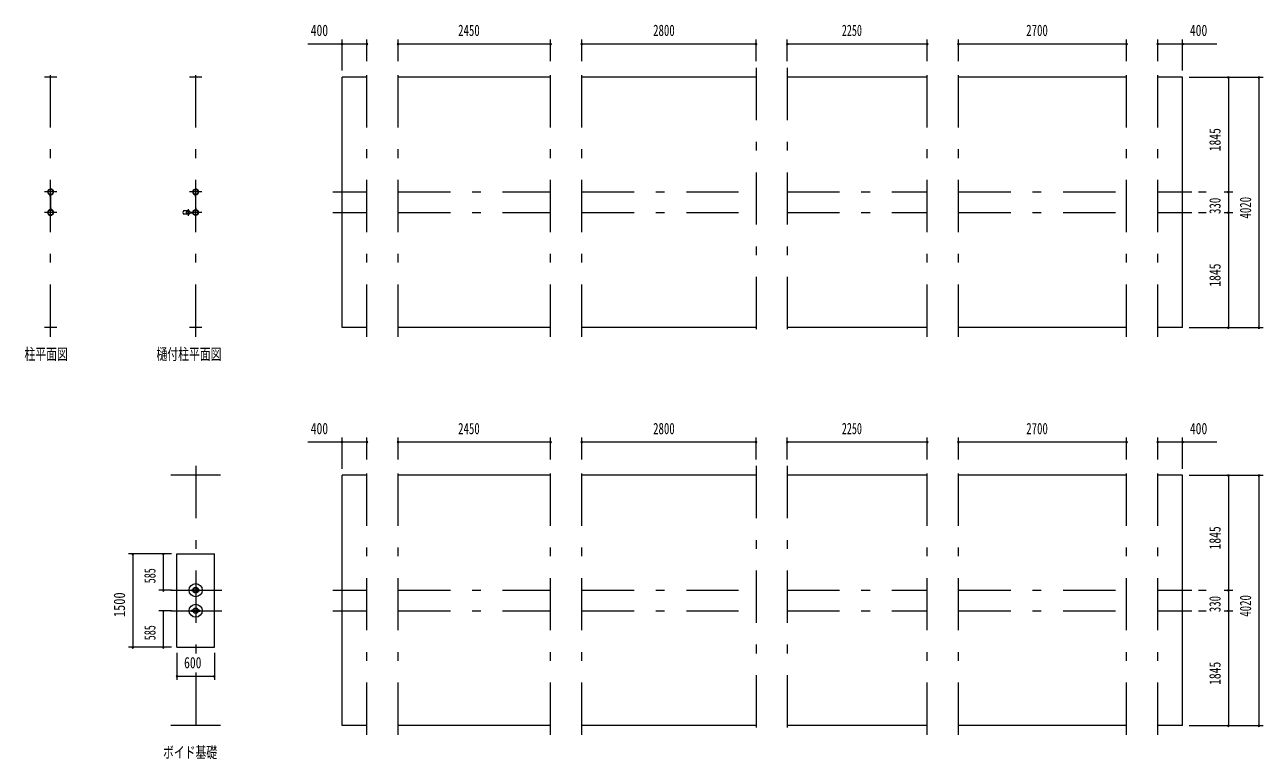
# Model space of a CAD drawing. Units: millimetres, scale not verified. Extents: x -31531 to 31536, y -14700 to 14700.
# Drawn here: x -31531 to -11641, y -11328 to 468 of the extents above; entities that cross this region are included whole.
import ezdxf
from ezdxf.enums import TextEntityAlignment as Align

# ---------------------------------------------------------------- set-up
doc = ezdxf.new("R2010")
doc.units = ezdxf.units.MM
doc.header["$LTSCALE"] = 70
doc.linetypes.add('USER3', pattern=[24, 12, -5, 2, -5])
for name, color, linetype, lineweight in [('0-2_1-07BOLD', 7, 'Continuous', 18), ('0-3_1-27CENTER', 3, 'USER3', 18), ('0-5_1-57DIM', 3, 'Continuous', 18)]:
    doc.layers.add(name, color=color, linetype=linetype, lineweight=lineweight)
doc.styles.add('ＭＳ ゴシック', font='')
doc.styles.get('ＭＳ ゴシック').set_extended_font_data('MS Gothic')

msp = doc.modelspace()

# ---------------------------------------------------------------- linework, layer by layer
at = {"layer": '0-2_1-07BOLD'}
for p, q in [((-31015.57, -372.46), (-31215.56, -372.46)), ((-28685.84, -372.46), (-28885.83, -372.46)), ((-26435.51, -4392.46), (-26435.51, -372.46)), ((-26035.51, -372.46), (-26435.51, -372.46)), ((-23085.51, -372.46), (-25535.52, -372.46)), ((-19785.51, -372.46), (-22585.51, -372.46)), ((-17035.51, -372.46), (-19285.51, -372.46)), ((-13835.51, -372.46), (-16535.51, -372.46)), ((-12935.51, -372.46), (-13335.51, -372.46)), ((-12935.51, -4392.46), (-12935.51, -372.46)), ((-31120.16, -2292.46), (-31120.16, -2263.38)), ((-31120.16, -2292.46), (-31118.56, -2292.46)), ((-31118.56, -2261.9), (-31118.56, -2503.01)), ((-31112.56, -2503.01), (-31112.56, -2261.9)), ((-28790.42, -2292.46), (-28790.42, -2263.38)), ((-28790.42, -2292.46), (-28788.82, -2292.46)), ((-28788.82, -2261.9), (-28788.82, -2503.01)), ((-28782.82, -2503.01), (-28782.82, -2261.9)), ((-31120.16, -2472.46), (-31118.56, -2472.46)), ((-31120.16, -2472.46), (-31120.16, -2501.54)), ((-31112.56, -2472.46), (-31110.95, -2472.46)), ((-31110.95, -2472.46), (-31110.95, -2501.54)), ((-28913.34, -2519.96), (-28980.92, -2519.96)), ((-28913.34, -2574.96), (-28980.92, -2574.96)), ((-28876.49, -2544.45), (-28830.28, -2544.45)), ((-28876.49, -2550.46), (-28830.28, -2550.46)), ((-28875.09, -2542.85), (-28831.75, -2542.85)), ((-28875.09, -2552.06), (-28831.75, -2552.06)), ((-28790.42, -2472.46), (-28788.82, -2472.46)), ((-28790.42, -2472.46), (-28790.42, -2501.54)), ((-28782.82, -2472.46), (-28781.22, -2472.46)), ((-28781.22, -2472.46), (-28781.22, -2501.54)), ((-31015.57, -4392.46), (-31215.56, -4392.46)), ((-28685.84, -4392.46), (-28885.84, -4392.46)), ((-26035.51, -4392.46), (-26435.51, -4392.46)), ((-23085.51, -4392.46), (-25535.52, -4392.46)), ((-19785.51, -4392.46), (-22585.51, -4392.46)), ((-17035.51, -4392.46), (-19285.51, -4392.46)), ((-13835.51, -4392.46), (-16535.51, -4392.46)), ((-12935.51, -4392.46), (-13335.51, -4392.46)), ((-28385.83, -6767.46), (-29185.83, -6767.46)), ((-26035.51, -6767.46), (-26435.51, -6767.46)), ((-23085.51, -6767.46), (-25535.52, -6767.46)), ((-19785.51, -6767.46), (-22585.51, -6767.46)), ((-17035.51, -6767.46), (-19285.51, -6767.46)), ((-13835.51, -6767.46), (-16535.51, -6767.46)), ((-12935.51, -6767.46), (-13335.51, -6767.46)), ((-12935.51, -10787.46), (-12935.51, -6767.46)), ((-28485.83, -9527.46), (-28485.83, -8027.45)), ((-28850.84, -8618.95), (-28850.84, -8605.96)), ((-28850.84, -8605.96), (-28829.91, -8605.96)), ((-28850.84, -8618.95), (-28829.91, -8618.95)), ((-28825.66, -8605.96), (-28746.01, -8605.96)), ((-28825.66, -8618.95), (-28746.01, -8618.95)), ((-28741.76, -8605.96), (-28720.83, -8605.96)), ((-28850.84, -8948.95), (-28850.84, -8935.96)), ((-28850.84, -8935.96), (-28829.91, -8935.96)), ((-28850.84, -8948.95), (-28829.91, -8948.95)), ((-28825.66, -8935.96), (-28746.01, -8935.96)), ((-28825.66, -8948.95), (-28746.01, -8948.95)), ((-28741.76, -8935.96), (-28720.83, -8935.96)), ((-29085.83, -9527.46), (-28485.83, -9527.46)), ((-28385.83, -10787.46), (-29185.83, -10787.46)), ((-23085.51, -10787.46), (-25535.52, -10787.46)), ((-19785.51, -10787.46), (-22585.51, -10787.46)), ((-17035.51, -10787.46), (-19285.51, -10787.46)), ((-13835.51, -10787.46), (-16535.51, -10787.46)), ((-12935.51, -10787.46), (-13335.51, -10787.46))]:
    msp.add_line(p, q, dxfattribs=at)
for points in [[(-31112.56, -2292.46), (-31110.95, -2292.46), (-31110.95, -2263.38)], [(-28782.82, -2292.46), (-28781.22, -2292.46), (-28781.22, -2263.38)], [(-26035.51, -10787.46), (-26435.51, -10787.46), (-26435.51, -6767.46)], [(-29085.83, -9527.46), (-29085.83, -8027.45), (-28485.83, -8027.45)], [(-28741.76, -8618.95), (-28720.83, -8618.95), (-28720.83, -8605.96)], [(-28741.76, -8948.95), (-28720.83, -8948.95), (-28720.83, -8935.96)]]:
    msp.add_lwpolyline(points, dxfattribs=at)
for centre, radius in [((-31115.56, -2217.46), 44.55), ((-31115.56, -2217.46), 40.35), ((-31115.56, -2169.06), 2.25), ((-28785.83, -2217.46), 44.55), ((-28785.83, -2217.46), 40.35), ((-28785.83, -2169.06), 2.25), ((-31115.56, -2547.46), 44.55), ((-31115.56, -2547.46), 40.35), ((-28935.17, -2547.46), 2.25), ((-28903.83, -2547.46), 27.5), ((-28785.83, -2547.46), 46.15), ((-28785.83, -2547.46), 44.55), ((-28785.83, -2547.46), 40.35), ((-31115.56, -2595.86), 2.25), ((-28785.83, -2595.86), 2.25), ((-28785.84, -8612.45), 105), ((-28785.84, -8612.45), 44.55), ((-28785.84, -8612.45), 40.35), ((-28785.84, -8942.45), 105), ((-28785.84, -8942.45), 44.55), ((-28785.84, -8942.45), 40.35)]:
    msp.add_circle(centre, radius, dxfattribs=at)
for centre, radius, start, end in [((-31115.56, -2217.46), 46.15, 93.78961, 264.28209), ((-31115.56, -2169.06), 3.85, 322.09525, 270.00276), ((-31115.56, -2217.46), 46.15, 275.72758, 90.00154), ((-28785.83, -2217.46), 46.15, 93.78961, 264.28209), ((-28785.83, -2169.06), 3.85, 322.09525, 270.00276), ((-28785.83, -2217.46), 46.15, 275.72758, 90.00154), ((-31115.56, -2547.46), 46.15, 95.71837, 266.21085), ((-31115.56, -2547.46), 46.15, 269.99892, 84.27287), ((-28945.43, -2547.46), 44.9, 142.23546, 217.76454), ((-28935.17, -2547.46), 3.85, 51.34222, 0), ((-28903.83, -2547.46), 29.1, 9.09488, 180), ((-28903.83, -2547.46), 29.1, 185.93016, 350.90401), ((-28886.42, -2547.46), 44.9, 142.23546, 160.41136), ((-28886.42, -2547.46), 44.9, 199.58864, 217.76454), ((-31115.56, -2595.86), 3.85, 90, 37.90752), ((-28785.83, -2595.86), 3.85, 90, 37.90752)]:
    msp.add_arc(centre, radius, start, end, dxfattribs=at)
at = {"layer": '0-3_1-27CENTER'}
for p, q in [((-31115.56, -4542.46), (-31115.56, -222.46)), ((-28785.84, -4542.46), (-28785.84, -222.46)), ((-26035.51, -4542.46), (-26035.51, -222.46)), ((-25535.52, -4542.46), (-25535.52, -222.46)), ((-23085.51, -4542.46), (-23085.51, -222.46)), ((-22585.51, -4542.46), (-22585.51, -222.46)), ((-19785.51, -222.46), (-19785.51, -4542.46)), ((-19285.51, -222.46), (-19285.51, -4542.46)), ((-17035.51, -4542.46), (-17035.51, -222.46)), ((-16535.51, -4542.46), (-16535.51, -222.46)), ((-13835.51, -4542.46), (-13835.51, -222.46)), ((-13335.51, -4542.46), (-13335.51, -222.46)), ((-31015.57, -2217.46), (-31215.56, -2217.46)), ((-28685.84, -2217.46), (-28885.83, -2217.46)), ((-26585.51, -2217.46), (-26035.51, -2217.46)), ((-25535.52, -2217.46), (-23085.51, -2217.46)), ((-22585.51, -2217.46), (-19785.51, -2217.46)), ((-19285.51, -2217.46), (-17035.51, -2217.46)), ((-16535.51, -2217.46), (-13835.51, -2217.46)), ((-13335.51, -2217.46), (-12785.51, -2217.46)), ((-31015.57, -2547.46), (-31215.56, -2547.46)), ((-28903.83, -2492.46), (-28903.83, -2602.46)), ((-28685.84, -2547.46), (-28885.83, -2547.46)), ((-28853.35, -2558.22), (-28853.35, -2536.69)), ((-26585.51, -2547.46), (-26035.51, -2547.46)), ((-25535.52, -2547.46), (-23085.51, -2547.46)), ((-22585.51, -2547.46), (-19785.51, -2547.46)), ((-19285.51, -2547.46), (-17035.51, -2547.46)), ((-16535.51, -2547.46), (-13835.51, -2547.46)), ((-13335.51, -2547.46), (-12785.51, -2547.46)), ((-28785.84, -6617.46), (-28785.84, -9647.46)), ((-26035.51, -10937.46), (-26035.51, -6617.46)), ((-25535.52, -10937.46), (-25535.52, -6617.46)), ((-23085.51, -10937.46), (-23085.51, -6617.46)), ((-22585.51, -10937.46), (-22585.51, -6617.46)), ((-19785.51, -6617.46), (-19785.51, -10937.46)), ((-19285.51, -6617.46), (-19285.51, -10937.46)), ((-17035.51, -10937.46), (-17035.51, -6617.46)), ((-16535.51, -10937.46), (-16535.51, -6617.46)), ((-13835.51, -10937.46), (-13835.51, -6617.46)), ((-13335.51, -10937.46), (-13335.51, -6617.46)), ((-29185.83, -8612.46), (-28365.83, -8612.46)), ((-26585.51, -8612.46), (-26035.51, -8612.46)), ((-25535.52, -8612.46), (-23085.51, -8612.46)), ((-22585.51, -8612.46), (-19785.51, -8612.46)), ((-19285.51, -8612.46), (-17035.51, -8612.46)), ((-16535.51, -8612.46), (-13835.51, -8612.46)), ((-13335.51, -8612.46), (-12785.51, -8612.46)), ((-29185.83, -8942.45), (-28365.83, -8942.45)), ((-26585.51, -8942.46), (-26035.51, -8942.46)), ((-25535.52, -8942.46), (-23085.51, -8942.46)), ((-22585.51, -8942.46), (-19785.51, -8942.46)), ((-19285.51, -8942.46), (-17035.51, -8942.46)), ((-16535.51, -8942.46), (-13835.51, -8942.46)), ((-13335.51, -8942.46), (-12785.51, -8942.46)), ((-28785.84, -9932.27), (-28785.84, -10937.46))]:
    msp.add_line(p, q, dxfattribs=at)
at = {"layer": '0-5_1-57DIM'}
for p, q in [((-26435.51, -267.46), (-26435.51, 232.54)), ((-26035.51, -117.46), (-26035.51, 232.54)), ((-25535.52, -117.46), (-25535.52, 232.54)), ((-23085.51, -117.46), (-23085.51, 232.54)), ((-22585.51, -117.46), (-22585.51, 232.54)), ((-19785.51, -117.46), (-19785.51, 232.54)), ((-19285.51, -117.46), (-19285.51, 232.54)), ((-17035.51, -117.46), (-17035.51, 232.54)), ((-16535.51, -117.46), (-16535.51, 232.54)), ((-13835.52, -117.46), (-13835.52, 232.54)), ((-13335.52, -117.46), (-13335.52, 232.54)), ((-12935.52, -267.46), (-12935.52, 232.54)), ((-26985.01, 162.54), (-26035.51, 162.54)), ((-26421.51, 162.54), (-26449.51, 162.54)), ((-26021.51, 162.54), (-26049.51, 162.54)), ((-25521.52, 162.54), (-25549.52, 162.54)), ((-25535.52, 162.54), (-23085.51, 162.54)), ((-23071.51, 162.54), (-23099.51, 162.54)), ((-22571.51, 162.54), (-22599.51, 162.54)), ((-22585.51, 162.54), (-19785.51, 162.54)), ((-19771.51, 162.54), (-19799.51, 162.54)), ((-19271.51, 162.54), (-19299.51, 162.54)), ((-19285.51, 162.54), (-17035.51, 162.54)), ((-17021.51, 162.54), (-17049.51, 162.54)), ((-16521.51, 162.54), (-16549.51, 162.54)), ((-16535.51, 162.54), (-13835.51, 162.54)), ((-13821.52, 162.54), (-13849.52, 162.54)), ((-13321.52, 162.54), (-13349.52, 162.54)), ((-13335.51, 162.54), (-12386.02, 162.54)), ((-12921.52, 162.54), (-12949.52, 162.54)), ((-12830.52, -372.46), (-11640.51, -372.46)), ((-12186.51, -372.46), (-12214.51, -372.46)), ((-12200.51, -372.46), (-12200.51, -4392.47)), ((-11696.51, -372.46), (-11724.51, -372.46)), ((-11710.51, -372.46), (-11710.51, -4392.47)), ((-12680.51, -2217.46), (-12555.21, -2217.46)), ((-12270.52, -2217.46), (-12130.51, -2217.46)), ((-12186.51, -2217.46), (-12214.51, -2217.46)), ((-12680.51, -2547.46), (-12555.21, -2547.46)), ((-12270.52, -2547.46), (-12130.51, -2547.46)), ((-12186.51, -2547.46), (-12214.51, -2547.46)), ((-12830.52, -4392.47), (-11640.51, -4392.47)), ((-12186.51, -4392.47), (-12214.51, -4392.47)), ((-11696.51, -4392.47), (-11724.51, -4392.47)), ((-26435.51, -6662.46), (-26435.51, -6162.46)), ((-26035.51, -6512.46), (-26035.51, -6162.46)), ((-25535.52, -6512.46), (-25535.52, -6162.46)), ((-23085.51, -6512.46), (-23085.51, -6162.46)), ((-22585.51, -6512.46), (-22585.51, -6162.46)), ((-19785.51, -6512.46), (-19785.51, -6162.46)), ((-19285.51, -6512.46), (-19285.51, -6162.46)), ((-17035.51, -6512.46), (-17035.51, -6162.46)), ((-16535.51, -6512.46), (-16535.51, -6162.46)), ((-13835.52, -6512.46), (-13835.52, -6162.46)), ((-13335.52, -6512.46), (-13335.52, -6162.46)), ((-12935.52, -6662.46), (-12935.52, -6162.46)), ((-26985.01, -6232.46), (-26035.51, -6232.46)), ((-26421.51, -6232.46), (-26449.51, -6232.46)), ((-26021.51, -6232.46), (-26049.51, -6232.46)), ((-25521.52, -6232.46), (-25549.52, -6232.46)), ((-25535.52, -6232.46), (-23085.51, -6232.46)), ((-23071.51, -6232.46), (-23099.51, -6232.46)), ((-22571.51, -6232.46), (-22599.51, -6232.46)), ((-22585.51, -6232.46), (-19785.51, -6232.46)), ((-19771.51, -6232.46), (-19799.51, -6232.46)), ((-19271.51, -6232.46), (-19299.51, -6232.46)), ((-19285.51, -6232.46), (-17035.51, -6232.46)), ((-17021.51, -6232.46), (-17049.51, -6232.46)), ((-16521.51, -6232.46), (-16549.51, -6232.46)), ((-16535.51, -6232.46), (-13835.51, -6232.46)), ((-13821.52, -6232.46), (-13849.52, -6232.46)), ((-13321.52, -6232.46), (-13349.52, -6232.46)), ((-13335.51, -6232.46), (-12386.02, -6232.46)), ((-12921.52, -6232.46), (-12949.52, -6232.46)), ((-12830.52, -6767.46), (-11640.51, -6767.46)), ((-12186.51, -6767.46), (-12214.51, -6767.46)), ((-12200.51, -6767.46), (-12200.51, -10787.47)), ((-11696.51, -6767.46), (-11724.51, -6767.46)), ((-11710.51, -6767.46), (-11710.51, -10787.47)), ((-29175.84, -8027.45), (-29865.83, -8027.45)), ((-29781.84, -8027.45), (-29809.84, -8027.45)), ((-29795.84, -8027.45), (-29795.84, -9527.46)), ((-29291.83, -8027.45), (-29319.83, -8027.45)), ((-29305.83, -8027.45), (-29305.83, -8612.46)), ((-29175.84, -8612.46), (-29375.83, -8612.46)), ((-29291.83, -8612.46), (-29319.83, -8612.46)), ((-12680.51, -8612.47), (-12555.21, -8612.47)), ((-12270.52, -8612.47), (-12130.51, -8612.47)), ((-12186.51, -8612.47), (-12214.51, -8612.47)), ((-29175.84, -8942.45), (-29375.83, -8942.45)), ((-29291.83, -8942.45), (-29319.83, -8942.45)), ((-29305.83, -8942.45), (-29305.83, -9527.46)), ((-12680.51, -8942.46), (-12555.21, -8942.46)), ((-12270.52, -8942.46), (-12130.51, -8942.46)), ((-12186.51, -8942.46), (-12214.51, -8942.46)), ((-29175.84, -9527.46), (-29865.83, -9527.46)), ((-29781.84, -9527.46), (-29809.84, -9527.46)), ((-29291.83, -9527.46), (-29319.83, -9527.46)), ((-29085.83, -9617.46), (-29085.83, -10052.27)), ((-28485.83, -9617.46), (-28485.83, -10052.27)), ((-29071.84, -9992.27), (-29099.84, -9992.27)), ((-29085.83, -9992.27), (-28485.83, -9992.27)), ((-28471.83, -9992.27), (-28499.83, -9992.27)), ((-12830.52, -10787.47), (-11640.51, -10787.47)), ((-12186.51, -10787.47), (-12214.51, -10787.47)), ((-11696.51, -10787.47), (-11724.51, -10787.47))]:
    msp.add_line(p, q, dxfattribs=at)
for centre in [(-26435.51, 162.54), (-26035.51, 162.54), (-25535.52, 162.54), (-23085.51, 162.54), (-22585.51, 162.54), (-19785.51, 162.54), (-19285.51, 162.54), (-17035.51, 162.54), (-16535.51, 162.54), (-13835.52, 162.54), (-13335.52, 162.54), (-12935.52, 162.54), (-12200.51, -372.46), (-11710.51, -372.46), (-12200.51, -2217.46), (-12200.51, -2547.46), (-12200.51, -4392.47), (-11710.51, -4392.47), (-26435.51, -6232.46), (-26035.51, -6232.46), (-25535.52, -6232.46), (-23085.51, -6232.46), (-22585.51, -6232.46), (-19785.51, -6232.46), (-19285.51, -6232.46), (-17035.51, -6232.46), (-16535.51, -6232.46), (-13835.52, -6232.46), (-13335.52, -6232.46), (-12935.52, -6232.46), (-12200.51, -6767.46), (-11710.51, -6767.46), (-29795.84, -8027.45), (-29305.83, -8027.45), (-29305.83, -8612.46), (-12200.51, -8612.47), (-29305.83, -8942.45), (-12200.51, -8942.46), (-29795.84, -9527.46), (-29305.83, -9527.46), (-29085.84, -9992.27), (-28485.83, -9992.27), (-12200.51, -10787.47), (-11710.51, -10787.47)]:
    msp.add_arc(centre, 14, 180, 0, dxfattribs=at)

# ---------------------------------------------------------------- texts
at = {"layer": '0-5_1-57DIM', "color": 7, "style": 'ＭＳ ゴシック'}
for s, width, p in [('400', 0.75, (-26937.94, 232.54)), ('2450', 0.7, (-24570.93, 232.54)), ('2800', 0.7, (-21439.29, 232.54)), ('2250', 0.65, (-18407.87, 232.54)), ('2700', 0.7, (-15446.76, 232.54)), ('400', 0.75, (-12818.44, 232.54)), ('柱平面図', 0.7, (-31535.57, -4967.59)), ('樋付柱平面図', 0.7, (-29415.84, -4967.59)), ('400', 0.75, (-26937.94, -6162.46)), ('2450', 0.7, (-24570.93, -6162.46)), ('2800', 0.7, (-21439.29, -6162.46)), ('2250', 0.65, (-18407.87, -6162.46)), ('2700', 0.7, (-15446.76, -6162.46)), ('400', 0.75, (-12818.44, -6162.46)), ('600', 0.75, (-28971.83, -9922.27)), ('ボイド基礎', 0.7, (-29310.84, -11362.59))]:
    msp.add_text(s, height=182.3, dxfattribs=dict(at, width=width)).set_placement(p, align=Align.BOTTOM_LEFT)
for s, width, p in [('1845', 0.75, (-12270.52, -1564.08)), ('330', 0.7, (-12270.52, -2571.22)), ('4020', 0.7, (-11780.52, -2644.12)), ('1845', 0.75, (-12270.52, -3739.08)), ('1845', 0.75, (-12270.52, -7959.08)), ('585', 0.65, (-29375.83, -8501.81)), ('1500', 0.8, (-29865.83, -9044.83)), ('330', 0.7, (-12270.52, -8966.22)), ('4020', 0.7, (-11780.52, -9039.12)), ('585', 0.65, (-29375.83, -9416.81)), ('1845', 0.75, (-12270.52, -10134.08))]:
    msp.add_text(s, height=182.3, rotation=90, dxfattribs=dict(at, width=width)).set_placement(p, align=Align.BOTTOM_LEFT)

doc.saveas('drawing.dxf')
